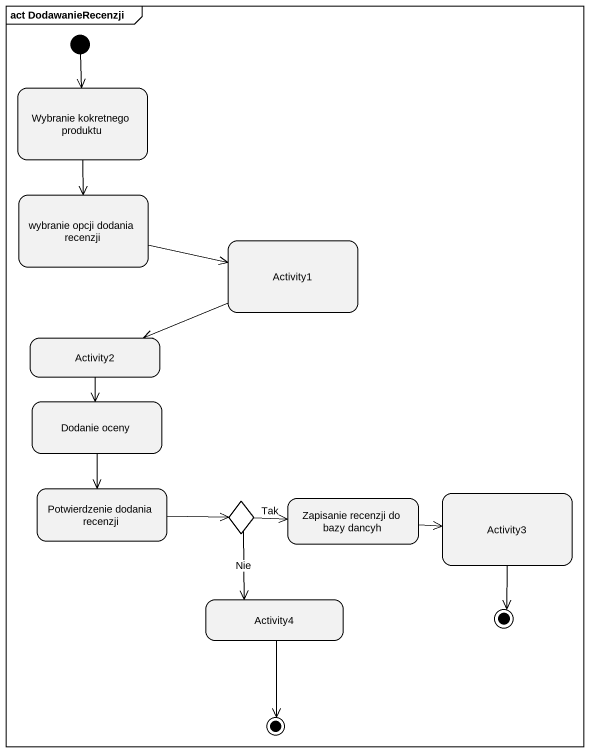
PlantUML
@startuml
mainframe act DodawanieRecenzji
hide empty description
state "Wybranie kokretnego produktu" as Wybranie_kokretnego_produktu
state "wybranie opcji dodania recenzji" as wybranie_opcji_dodania
state Activity1
state Activity2
state "Dodanie oceny" as Dodanie_oceny
state "Potwierdzenie dodania recenzji" as Potwierdzenie_dodania
state choice1 <<choice>>
state "Zapisanie recenzji do bazy dancyh" as Zapisanie_recenzji_do_bazy
state Activity3
state Activity4
state final1 <<end>>
state final2 <<end>>
[*] --> Wybranie_kokretnego_produktu
Wybranie_kokretnego_produktu --> wybranie_opcji_dodania
wybranie_opcji_dodania -right-> Activity1
Activity1 -left-> Activity2
Activity2 --> Dodanie_oceny
Dodanie_oceny --> Potwierdzenie_dodania
Potwierdzenie_dodania -right-> choice1
choice1 -right-> Zapisanie_recenzji_do_bazy : Tak
choice1 --> Activity4 : Nie
Zapisanie_recenzji_do_bazy -right-> Activity3
Activity3 --> final1
Activity4 --> final2
@enduml
